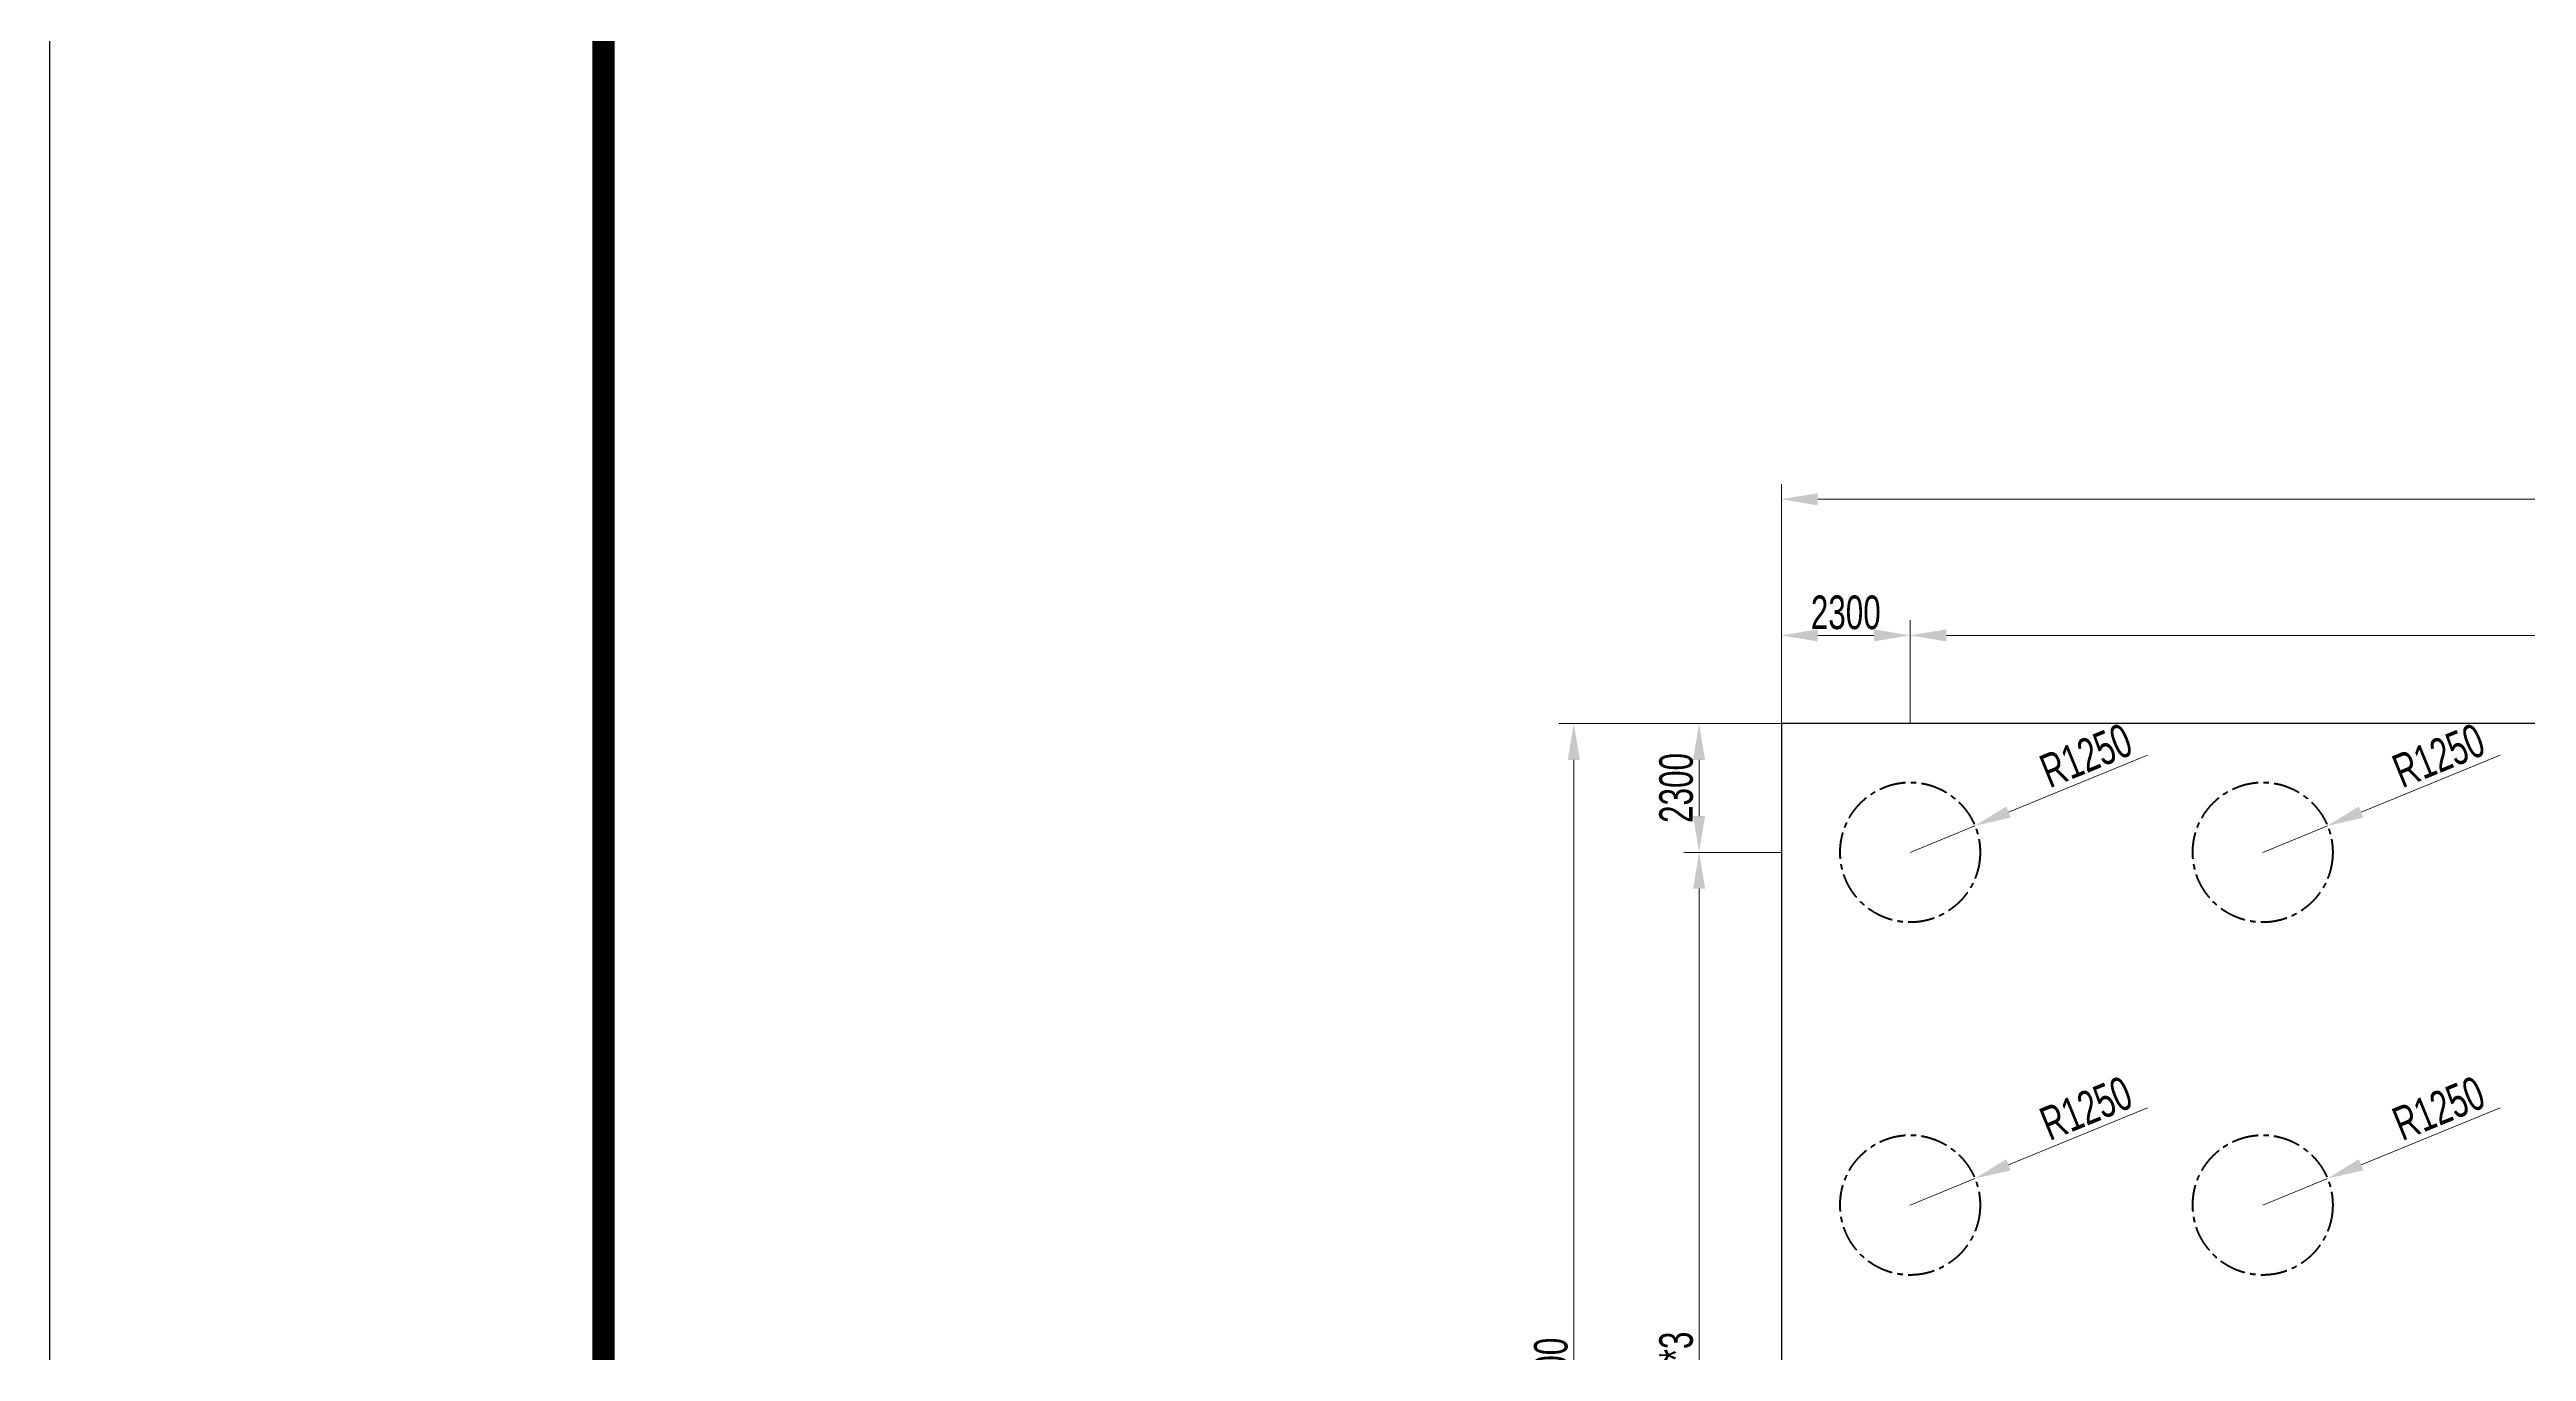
# Model space of a CAD drawing. Header units: millimetres. Extents: x 321435 to 489435, y -71599 to 47189.
# Drawn here: x 321435 to 365691, y -48346 to -25094 of the extents above; entities that cross this region are included whole.
import ezdxf

# ---------------------------------------------------------------- set-up
doc = ezdxf.new("R2010")
doc.units = ezdxf.units.MM
doc.header["$LTSCALE"] = 0.3
doc.header["$PDMODE"] = 34
doc.header["$PDSIZE"] = 5
doc.linetypes.add('CENTER', pattern=[50.8, 31.75, -6.35, 6.35, -6.35])
doc.layers.get('Defpoints').update_dxf_attribs({"lineweight": 50})
doc.layers.add('DIANHUXIAN', color=2, linetype='CENTER', lineweight=50)
doc.layers.add('轮廓线', color=3, linetype='Continuous', lineweight=50)
doc.layers.add('尺寸标注', color=4, linetype='Continuous')
doc.styles.add('CIVIL', font='fsdb_e.shx', dxfattribs={"width": 0.7, "height": 600, "bigfont": 'fsdb.shx'})
doc.dimstyles.new('修改1', dxfattribs={"dimscale": 0.216, "dimtxt": 600, "dimasz": 3000, "dimexe": 1250, "dimexo": 0.625, "dimgap": 500, "dimtad": 1, "dimdec": 0, "dimdsep": 46, "dimtxsty": 'CIVIL', "dimcen": 2.5, "dimclrd": 3, "dimclre": 3, "dimclrt": 3, "dimadec": 0, "dimazin": 0, "dimtfac": 1, "dimtdec": 0, "dimtmove": 1, "dimatfit": 3, "dimfxl": 1, "dimlwd": 18, "dimlwe": 18, "dimarcsym": 0})

# ---------------------------------------------------------------- blocks, each defined once
blk = doc.blocks.new('*D229')
at = {"layer": 'Defpoints', "color": 0, "ltscale": 100, "transparency": 16777216}
for p in [(352379, -37132), (350908, -39432), (352379, -39432)]:
    blk.add_point(p, dxfattribs=at)
at = {"layer": '轮廓线', "color": 3, "lineweight": 18, "ltscale": 100, "transparency": 16777216}
for p, q in [((352379, -37132), (350638, -37132)), ((350908, -37780), (350908, -38784)), ((352379, -39432), (350638, -39432))]:
    blk.add_line(p, q, dxfattribs=at)
at = {"layer": '轮廓线', "color": 3, "ltscale": 100, "transparency": 16777216}
for points in [[(350800, -37780), (351016, -37780), (350908, -37132)], [(350800, -38784), (351016, -38784), (350908, -39432)]]:
    blk.add_solid(points, dxfattribs=at)
at = {"layer": '轮廓线', "color": 3, "ltscale": 100, "transparency": 16777216, "insert": (350500, -38282), "char_height": 600, "attachment_point": 5, "rotation": 90, "style": 'CIVIL'}
blk.add_mtext('2300', dxfattribs=at)
blk = doc.blocks.new('*D230')
at = {"layer": 'Defpoints', "color": 0, "ltscale": 100, "transparency": 16777216}
for p in [(352379, -39432), (350908, -58332), (352379, -58332)]:
    blk.add_point(p, dxfattribs=at)
at = {"layer": '轮廓线', "color": 3, "lineweight": 18, "ltscale": 100, "transparency": 16777216}
for p, q in [((352379, -39432), (350638, -39432)), ((350908, -40080), (350908, -57684)), ((352379, -58332), (350638, -58332))]:
    blk.add_line(p, q, dxfattribs=at)
at = {"layer": '轮廓线', "color": 3, "ltscale": 100, "transparency": 16777216}
for points in [[(350800, -40080), (351016, -40080), (350908, -39432)], [(350800, -57684), (351016, -57684), (350908, -58332)]]:
    blk.add_solid(points, dxfattribs=at)
at = {"layer": '轮廓线', "color": 3, "ltscale": 100, "transparency": 16777216, "insert": (350500, -48882), "char_height": 600, "attachment_point": 5, "rotation": 90, "style": 'CIVIL'}
blk.add_mtext('{\\Ffsdb_e,fsdb|c134;6300*3}', dxfattribs=at)
blk = doc.blocks.new('*D231')
at = {"layer": 'Defpoints', "color": 0, "ltscale": 100, "transparency": 16777216}
for p in [(354679, -35557), (352379, -37132), (354679, -37132)]:
    blk.add_point(p, dxfattribs=at)
at = {"layer": '轮廓线', "color": 3, "lineweight": 18, "ltscale": 100, "transparency": 16777216}
for p, q in [((352379, -37132), (352379, -35287)), ((354679, -37132), (354679, -35287)), ((353027, -35557), (354031, -35557))]:
    blk.add_line(p, q, dxfattribs=at)
at = {"layer": '轮廓线', "color": 3, "ltscale": 100, "transparency": 16777216}
for points in [[(353027, -35449), (353027, -35665), (352379, -35557)], [(354031, -35449), (354031, -35665), (354679, -35557)]]:
    blk.add_solid(points, dxfattribs=at)
at = {"layer": '轮廓线', "color": 3, "ltscale": 100, "transparency": 16777216, "insert": (353529, -35149), "char_height": 600, "attachment_point": 5, "style": 'CIVIL'}
blk.add_mtext('2300', dxfattribs=at)
blk = doc.blocks.new('*D232')
at = {"layer": 'Defpoints', "color": 0, "ltscale": 100, "transparency": 16777216}
for p in [(405079, -35557), (354679, -37132), (405079, -37132)]:
    blk.add_point(p, dxfattribs=at)
at = {"layer": '轮廓线', "color": 3, "lineweight": 18, "ltscale": 100, "transparency": 16777216}
for p, q in [((354679, -37132), (354679, -35287)), ((405079, -37132), (405079, -35287)), ((355327, -35557), (404431, -35557))]:
    blk.add_line(p, q, dxfattribs=at)
at = {"layer": '轮廓线', "color": 3, "ltscale": 100, "transparency": 16777216}
for points in [[(355327, -35449), (355327, -35665), (354679, -35557)], [(404431, -35449), (404431, -35665), (405079, -35557)]]:
    blk.add_solid(points, dxfattribs=at)
at = {"layer": '轮廓线', "color": 3, "ltscale": 100, "transparency": 16777216, "insert": (379879, -35149), "char_height": 600, "attachment_point": 5, "style": 'CIVIL'}
blk.add_mtext('{\\Ffsdb_e,fsdb|c134;6300*8}', dxfattribs=at)
blk = doc.blocks.new('*D235')
at = {"layer": 'Defpoints', "color": 0, "ltscale": 100, "transparency": 16777216}
for p in [(407379, -33126), (352379, -37132), (407379, -37132)]:
    blk.add_point(p, dxfattribs=at)
at = {"layer": '轮廓线', "color": 3, "lineweight": 18, "ltscale": 100, "transparency": 16777216}
for p, q in [((352379, -37132), (352379, -32856)), ((353027, -33126), (406731, -33126)), ((407379, -37132), (407379, -32856))]:
    blk.add_line(p, q, dxfattribs=at)
at = {"layer": '轮廓线', "color": 3, "ltscale": 100, "transparency": 16777216}
for points in [[(353027, -33018), (353027, -33234), (352379, -33126)], [(406731, -33018), (406731, -33234), (407379, -33126)]]:
    blk.add_solid(points, dxfattribs=at)
at = {"layer": '轮廓线', "color": 3, "ltscale": 100, "transparency": 16777216, "insert": (379879, -32718), "char_height": 600, "attachment_point": 5, "style": 'CIVIL'}
blk.add_mtext('55000', dxfattribs=at)
blk = doc.blocks.new('*D236')
at = {"layer": 'Defpoints', "color": 0, "ltscale": 100, "transparency": 16777216}
for p in [(352379, -37132), (348670, -60632), (352379, -60632)]:
    blk.add_point(p, dxfattribs=at)
at = {"layer": '轮廓线', "color": 3, "lineweight": 18, "ltscale": 100, "transparency": 16777216}
for p, q in [((352379, -37132), (348400, -37132)), ((348670, -37780), (348670, -59984)), ((352379, -60632), (348400, -60632))]:
    blk.add_line(p, q, dxfattribs=at)
at = {"layer": '轮廓线', "color": 3, "ltscale": 100, "transparency": 16777216}
for points in [[(348562, -37780), (348778, -37780), (348670, -37132)], [(348562, -59984), (348778, -59984), (348670, -60632)]]:
    blk.add_solid(points, dxfattribs=at)
at = {"layer": '轮廓线', "color": 3, "ltscale": 100, "transparency": 16777216, "insert": (348262, -48882), "char_height": 600, "attachment_point": 5, "rotation": 90, "style": 'CIVIL'}
blk.add_mtext('23500', dxfattribs=at)
blk = doc.blocks.new('*D240')
at = {"layer": 'Defpoints', "color": 0, "ltscale": 100, "transparency": 16777216}
for p in [(355836, -45258), (354679, -45732)]:
    blk.add_point(p, dxfattribs=at)
at = {"layer": '轮廓线', "color": 3, "lineweight": 18, "ltscale": 100, "transparency": 16777216}
for p, q in [((358919, -43996), (356435, -45013)), ((354679, -45732), (355836, -45258))]:
    blk.add_line(p, q, dxfattribs=at)
at = {"layer": '轮廓线', "color": 3, "ltscale": 100, "transparency": 16777216}
blk.add_solid([(356395, -44913), (356476, -45113), (355836, -45258)], dxfattribs=at)
at = {"layer": '轮廓线', "color": 3, "ltscale": 100, "transparency": 16777216, "insert": (357823, -44004), "char_height": 600, "attachment_point": 5, "rotation": 22.2579, "style": 'CIVIL'}
blk.add_mtext('R1250', dxfattribs=at)
blk = doc.blocks.new('*D241')
at = {"layer": 'Defpoints', "color": 0, "ltscale": 100, "transparency": 16777216}
for p in [(355836, -38958), (354679, -39432)]:
    blk.add_point(p, dxfattribs=at)
at = {"layer": '轮廓线', "color": 3, "lineweight": 18, "ltscale": 100, "transparency": 16777216}
for p, q in [((358919, -37696), (356435, -38713)), ((354679, -39432), (355836, -38958))]:
    blk.add_line(p, q, dxfattribs=at)
at = {"layer": '轮廓线', "color": 3, "ltscale": 100, "transparency": 16777216}
blk.add_solid([(356395, -38613), (356476, -38813), (355836, -38958)], dxfattribs=at)
at = {"layer": '轮廓线', "color": 3, "ltscale": 100, "transparency": 16777216, "insert": (357823, -37704), "char_height": 600, "attachment_point": 5, "rotation": 22.2579, "style": 'CIVIL'}
blk.add_mtext('R1250', dxfattribs=at)
blk = doc.blocks.new('*D244')
at = {"layer": 'Defpoints', "color": 0, "ltscale": 100, "transparency": 16777216}
for p in [(362136, -45258), (360979, -45732)]:
    blk.add_point(p, dxfattribs=at)
at = {"layer": '轮廓线', "color": 3, "lineweight": 18, "ltscale": 100, "transparency": 16777216}
for p, q in [((365219, -43996), (362735, -45013)), ((360979, -45732), (362136, -45258))]:
    blk.add_line(p, q, dxfattribs=at)
at = {"layer": '轮廓线', "color": 3, "ltscale": 100, "transparency": 16777216}
blk.add_solid([(362695, -44913), (362776, -45113), (362136, -45258)], dxfattribs=at)
at = {"layer": '轮廓线', "color": 3, "ltscale": 100, "transparency": 16777216, "insert": (364123, -44004), "char_height": 600, "attachment_point": 5, "rotation": 22.2579, "style": 'CIVIL'}
blk.add_mtext('R1250', dxfattribs=at)
blk = doc.blocks.new('*D245')
at = {"layer": 'Defpoints', "color": 0, "ltscale": 100, "transparency": 16777216}
for p in [(362136, -38958), (360979, -39432)]:
    blk.add_point(p, dxfattribs=at)
at = {"layer": '轮廓线', "color": 3, "lineweight": 18, "ltscale": 100, "transparency": 16777216}
for p, q in [((365219, -37696), (362735, -38713)), ((360979, -39432), (362136, -38958))]:
    blk.add_line(p, q, dxfattribs=at)
at = {"layer": '轮廓线', "color": 3, "ltscale": 100, "transparency": 16777216}
blk.add_solid([(362695, -38613), (362776, -38813), (362136, -38958)], dxfattribs=at)
at = {"layer": '轮廓线', "color": 3, "ltscale": 100, "transparency": 16777216, "insert": (364123, -37704), "char_height": 600, "attachment_point": 5, "rotation": 22.2579, "style": 'CIVIL'}
blk.add_mtext('R1250', dxfattribs=at)

msp = doc.modelspace()

# ---------------------------------------------------------------- linework, layer by layer
at = {"ltscale": 100}
msp.add_lwpolyline([(352378.9, -60631.8), (407378.9, -60631.8), (407378.9, -37131.8), (352378.9, -37131.8)], close=True, dxfattribs=at)
at = {"layer": 'DIANHUXIAN', "ltscale": 50}
for centre in [(354678.9, -39431.8), (360978.9, -39431.8), (354678.9, -45731.8), (360978.9, -45731.8)]:
    msp.add_circle(centre, 1250, dxfattribs=at)
at = {"layer": '尺寸标注', "color": 7}
msp.add_lwpolyline([(321434.7, -71599.4), (489434.7, -71599.4), (489434.7, 47188.5), (321434.7, 47188.5)], close=True, dxfattribs=at)
at = {"layer": '轮廓线', "color": 7, "const_width": 400}
msp.add_lwpolyline([(331333.7, -69619.6), (487454.9, -69619.6), (487454.9, 45208.7), (331333.7, 45208.7)], close=True, dxfattribs=at)

# ---------------------------------------------------------------- dimensions: what is measured, and where the dimension line sits
at = {"layer": '轮廓线', "ltscale": 100}
for p2, distance, picture, middle in [((407378.9, -37131.8), 4006.1, '*D235', (379878.9, -32717.7)), ((354678.9, -37131.8), 1574.5, '*D231', (353528.9, -35149.2)), ((352378.9, -60631.8), -3708.6, '*D236', (348262.3, -48881.8)), ((352378.9, -39431.8), -1471.2, '*D229', (350499.6, -38281.8))]:
    dim = msp.add_aligned_dim(p1=(352378.9, -37131.8), p2=p2, distance=distance, dimstyle='修改1', override={"dimfxl": 1.5}, dxfattribs=at)
    dim.commit()
    dim.dimension.update_dxf_attribs({"geometry": picture, "text_midpoint": middle})
for p1, p2, distance, text, picture, middle in [((354678.9, -37131.8), (405078.9, -37131.8), 1574.5, '{\\Ffsdb_e,fsdb|c134;6300*8}', '*D232', (379878.9, -35149.2)), ((352378.9, -39431.8), (352378.9, -58331.8), -1471.2, '{\\Ffsdb_e,fsdb|c134;6300*3}', '*D230', (350499.6, -48881.8))]:
    dim = msp.add_aligned_dim(p1=p1, p2=p2, distance=distance, text=text, dimstyle='修改1', override={"dimfxl": 1.5}, dxfattribs=at)
    dim.commit()
    dim.dimension.update_dxf_attribs({"geometry": picture, "text_midpoint": middle})
for center, mpoint, picture, middle in [((354678.9, -39431.8), (355835.7, -38958.3), '*D241', (357822.8, -37704.2)), ((360978.9, -39431.8), (362135.7, -38958.3), '*D245', (364122.8, -37704.2)), ((354678.9, -45731.8), (355835.7, -45258.3), '*D240', (357822.8, -44004.2)), ((360978.9, -45731.8), (362135.7, -45258.3), '*D244', (364122.8, -44004.2))]:
    dim = msp.add_radius_dim(center=center, mpoint=mpoint, dimstyle='修改1', override={"dimfxl": 1.5}, dxfattribs=at)
    dim.commit()
    dim.dimension.update_dxf_attribs({"geometry": picture, "text_midpoint": middle})

doc.saveas('drawing.dxf')
